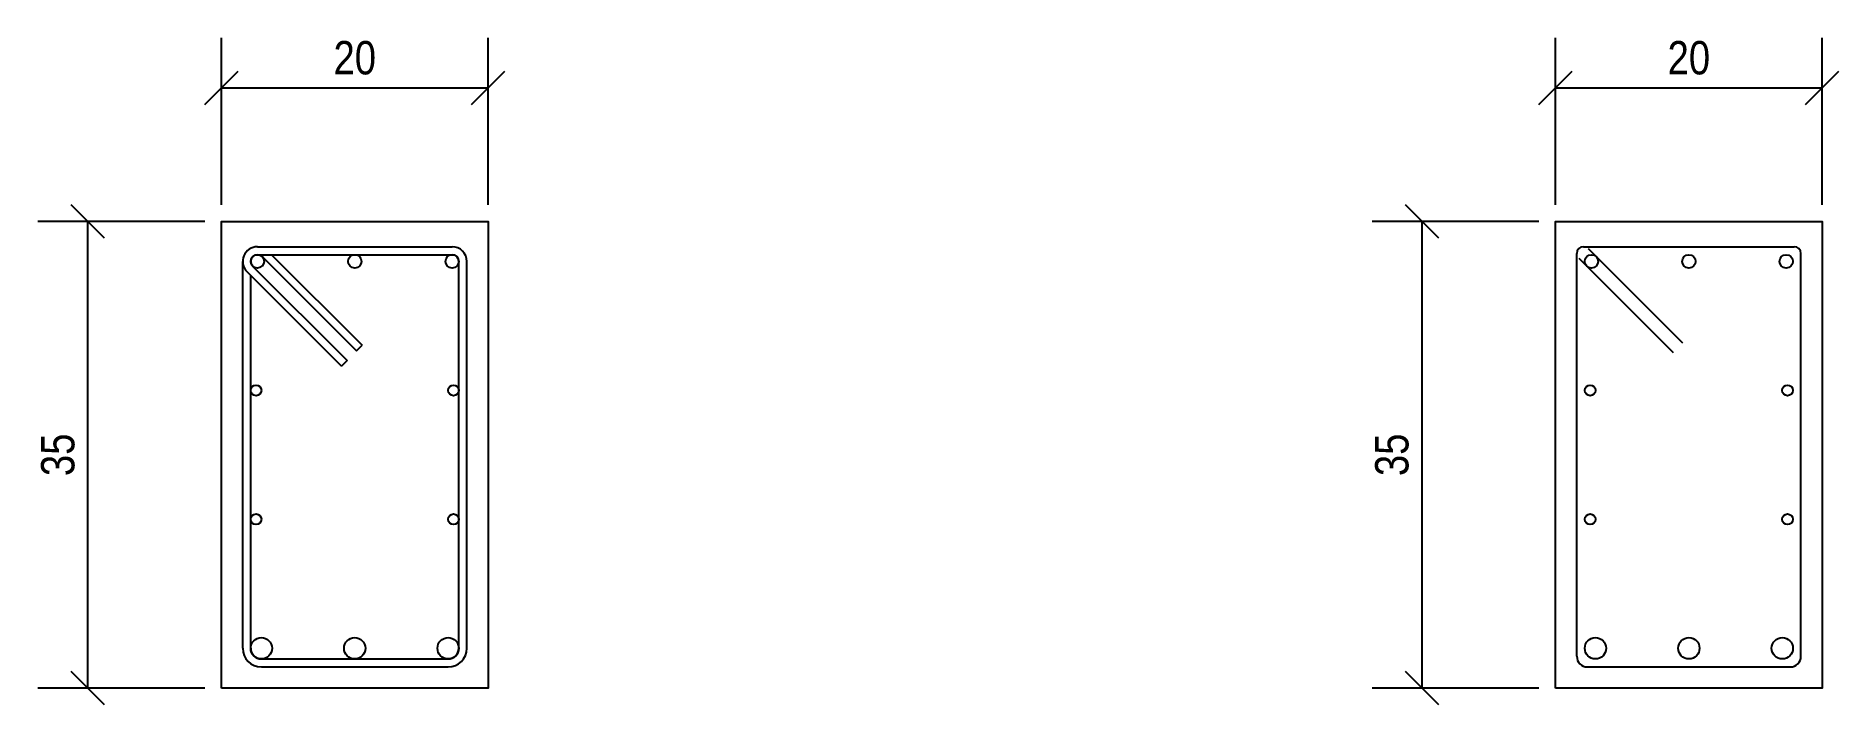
# Model space of a CAD drawing. Header units: metres. Extents: x 1.86 to 3.21, y 2.99 to 3.49.
import ezdxf

# ---------------------------------------------------------------- set-up
doc = ezdxf.new("R2010")
doc.units = ezdxf.units.M
doc.styles.add('OpenSansCondensed-Light', font='OpenSansCondensed-Light.ttf')
doc.dimstyles.new('EZ_M_10_H25_CM', dxfattribs={"dimtxt": 0.025, "dimasz": 0.025, "dimexe": 0.0375, "dimexo": 0.0125, "dimgap": 0.01, "dimtad": 1, "dimlfac": 100, "dimzin": 12, "dimdsep": 46, "dimtxsty": 'OpenSansCondensed-Light', "dimtsz": 0.0125, "dimcen": 2.5, "dimazin": 3, "dimtfac": 0.5, "dimtmove": 2, "dimatfit": 3})

msp = doc.modelspace()

# ---------------------------------------------------------------- linework, layer by layer
for p, q in [((2.027, 3.331), (2.173, 3.331)), ((2.027, 3.325), (2.173, 3.325)), ((2.03756, 3.325), (2.10549, 3.25707)), ((3.016, 3.024), (3.016, 3.326)), ((3.021, 3.331), (3.179, 3.331)), ((3.02454, 3.32954), (3.09525, 3.25882)), ((3.184, 3.024), (3.184, 3.326)), ((2.016, 3.03), (2.016, 3.32)), ((2.01922, 3.31222), (2.08993, 3.24151)), ((2.02346, 3.31646), (2.09418, 3.24575)), ((2.03054, 3.32354), (2.10125, 3.25282)), ((2.178, 3.03), (2.178, 3.32)), ((2.184, 3.03), (2.184, 3.32)), ((3.01746, 3.32246), (3.08818, 3.25175)), ((2.022, 3.03), (2.022, 3.30944)), ((2.10125, 3.25282), (2.10549, 3.25707)), ((2.09418, 3.24575), (2.08993, 3.24151)), ((2.03, 3.022), (2.17, 3.022)), ((2.03, 3.016), (2.17, 3.016)), ((3.024, 3.016), (3.176, 3.016))]:
    msp.add_line(p, q)
for points in [[(2, 3), (2, 3.35), (2.2, 3.35), (2.2, 3), (2, 3)], [(3, 3), (3, 3.35), (3.2, 3.35), (3.2, 3), (3, 3)]]:
    msp.add_lwpolyline(points)
for centre, radius in [((2.027, 3.32), 0.005), ((2.1, 3.32), 0.005), ((2.173, 3.32), 0.005), ((3.027, 3.32), 0.005), ((3.1, 3.32), 0.005), ((3.173, 3.32), 0.005), ((2.026, 3.22333), 0.004), ((2.174, 3.22333), 0.004), ((3.026, 3.22333), 0.004), ((3.174, 3.22333), 0.004), ((2.026, 3.12667), 0.004), ((2.174, 3.12667), 0.004), ((3.026, 3.12667), 0.004), ((3.174, 3.12667), 0.004), ((2.03, 3.03), 0.008), ((2.1, 3.03), 0.008), ((2.17, 3.03), 0.008), ((3.03, 3.03), 0.008), ((3.1, 3.03), 0.008), ((3.17, 3.03), 0.008)]:
    msp.add_circle(centre, radius)
for centre, radius, start, end in [((2.027, 3.32), 0.011, 90, 225), ((2.027, 3.32), 0.005, 45, 225), ((2.173, 3.32), 0.011, 0, 90), ((2.173, 3.32), 0.005, 0, 90), ((3.021, 3.326), 0.005, 90, 180), ((3.179, 3.326), 0.005, 0, 90), ((2.03, 3.03), 0.014, 180, 270), ((2.03, 3.03), 0.008, 180, 270), ((2.17, 3.03), 0.008, 270, 360), ((2.17, 3.03), 0.014, 270, 360), ((3.024, 3.024), 0.008, 180, 270), ((3.176, 3.024), 0.008, 270, 360)]:
    msp.add_arc(centre, radius, start, end)

# ---------------------------------------------------------------- dimensions: what is measured, and where the dimension line sits
for base, p1, p2 in [((2, 3.45), (2, 3.35), (2.2, 3.35)), ((3, 3.45), (3, 3.35), (3.2, 3.35))]:
    msp.add_linear_dim(base=base, p1=p1, p2=p2, dimstyle='EZ_M_10_H25_CM').render()
for base, p1, p2 in [((1.9, 3), (2, 3), (2, 3.35)), ((2.9, 3), (3, 3), (3, 3.35))]:
    msp.add_linear_dim(base=base, p1=p1, p2=p2, angle=90, dimstyle='EZ_M_10_H25_CM').render()

doc.saveas('drawing.dxf')
